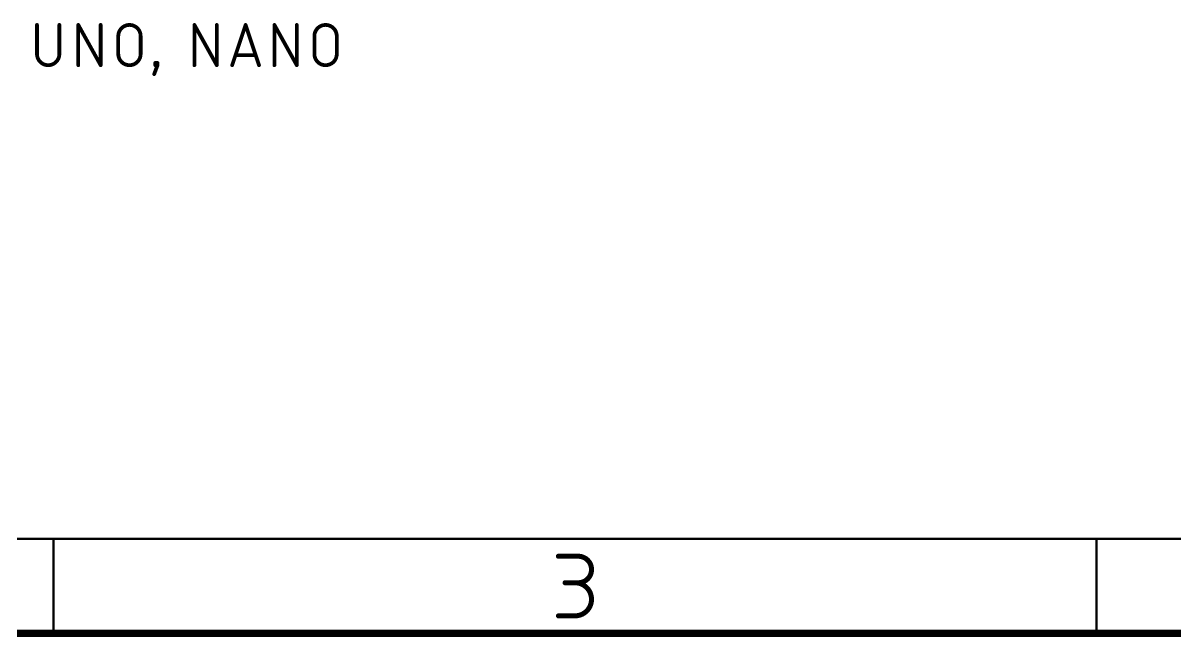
# Model space of a CAD drawing. Extents: x -165 to 95, y -26 to 154.
# Drawn here: x -78.27 to -31.76, y -25.55 to -0.76 of the extents above; entities that cross this region are included whole.
import ezdxf

# ---------------------------------------------------------------- set-up
doc = ezdxf.new("R2010")
doc.units = 0
doc.layers.add('94', color=14, linetype='CONTINUOUS')

msp = doc.modelspace()

# ---------------------------------------------------------------- linework, layer by layer
at = {"layer": '94'}
for points, const_width in [([(-77.7107, -0.8382), (-77.7107, -2.0122)], 0.1524), ([(-76.8076, -2.0122), (-76.8076, -0.8382)], 0.1524), ([(-76.0434, -2.4638), (-76.0434, -0.8382)], 0.1524), ([(-76.0434, -0.8382), (-75.1403, -2.4638)], 0.1524), ([(-75.1403, -2.4638), (-75.1403, -0.8382)], 0.1524), ([(-71.354, -2.4638), (-71.354, -0.8382)], 0.1524), ([(-71.354, -0.8382), (-70.4509, -2.4638)], 0.1524), ([(-70.4509, -2.4638), (-70.4509, -0.8382)], 0.1524), ([(-69.8291, -2.4638), (-69.2872, -0.8382)], 0.1524), ([(-69.2872, -0.8382), (-68.7454, -2.4638)], 0.1524), ([(-68.1236, -2.4638), (-68.1236, -0.8382)], 0.1524), ([(-68.1236, -0.8382), (-67.2204, -2.4638)], 0.1524), ([(-67.2204, -2.4638), (-67.2204, -0.8382)], 0.1524), ([(-74.4282, -2.0122), (-74.4282, -1.2898)], 0.1524), ([(-73.525, -1.2898), (-73.525, -2.0122)], 0.1524), ([(-66.5083, -2.0122), (-66.5083, -1.2898)], 0.1524), ([(-65.6052, -1.2898), (-65.6052, -2.0122)], 0.1524), ([(-72.9329, -2.4638), (-72.9329, -2.3735)], 0.1524), ([(-72.9329, -2.3735), (-72.8426, -2.3735)], 0.1524), ([(-72.8426, -2.3735), (-72.8426, -2.4638)], 0.1524), ([(-68.8808, -2.0574), (-69.6936, -2.0574)], 0.1524), ([(-72.8426, -2.4638), (-72.9781, -2.825)], 0.1524), ([(-72.8426, -2.4638), (-72.9329, -2.4638)], 0.1524), ([(-161.29, -21.59), (91.44, -21.59)], 0.1), ([(-77.0467, -25.4), (-77.0467, -21.59)], 0.1), ([(-34.925, -25.4), (-34.925, -21.59)], 0.1), ([(-56.6544, -22.2916), (-55.8521, -22.2916)], 0.2032), ([(-55.8521, -23.3613), (-56.387, -23.3613)], 0.2032), ([(-56.6544, -24.6984), (-55.9858, -24.6984)], 0.2032), ([(-165.1, -25.4), (95.25, -25.4)], 0.3)]:
    msp.add_lwpolyline(points, dxfattribs=dict(at, const_width=const_width))
for points, const_width in [([(-77.6726, -0.8382, 1), (-77.7488, -0.8382)], 0.0762), ([(-76.7695, -0.8382, 1), (-76.8457, -0.8382)], 0.0762), ([(-76.0053, -0.8382, 1), (-76.0815, -0.8382)], 0.0762), ([(-76.0101, -0.8197, 1), (-76.0767, -0.8567)], 0.0762), ([(-75.1022, -0.8382, 1), (-75.1784, -0.8382)], 0.0762), ([(-73.525, -1.2898, 1), (-74.4282, -1.2898)], 0.1524), ([(-71.3159, -0.8382, 1), (-71.3921, -0.8382)], 0.0762), ([(-71.3207, -0.8197, 1), (-71.3873, -0.8567)], 0.0762), ([(-70.4128, -0.8382, 1), (-70.489, -0.8382)], 0.0762), ([(-69.2511, -0.8262, 1), (-69.3234, -0.8502)], 0.0762), ([(-69.2511, -0.8502, 1), (-69.3234, -0.8262)], 0.0762), ([(-68.0855, -0.8382, 1), (-68.1617, -0.8382)], 0.0762), ([(-68.0902, -0.8197, 1), (-68.1569, -0.8567)], 0.0762), ([(-67.1823, -0.8382, 1), (-67.2585, -0.8382)], 0.0762), ([(-65.6052, -1.2898, 1), (-66.5083, -1.2898)], 0.1524), ([(-74.3901, -1.2898, 1), (-74.4663, -1.2898)], 0.0762), ([(-74.4663, -1.2898, 1), (-74.3901, -1.2898)], 0.0762), ([(-73.4869, -1.2898, 1), (-73.5631, -1.2898)], 0.0762), ([(-73.5631, -1.2898, 1), (-73.4869, -1.2898)], 0.0762), ([(-66.4702, -1.2898, 1), (-66.5464, -1.2898)], 0.0762), ([(-66.5464, -1.2898, 1), (-66.4702, -1.2898)], 0.0762), ([(-65.5671, -1.2898, 1), (-65.6433, -1.2898)], 0.0762), ([(-65.6433, -1.2898, 1), (-65.5671, -1.2898)], 0.0762), ([(-77.7107, -2.0122, 1), (-76.8076, -2.0122)], 0.1524), ([(-77.6726, -2.0122, 1), (-77.7488, -2.0122)], 0.0762), ([(-77.7488, -2.0122, 1), (-77.6726, -2.0122)], 0.0762), ([(-76.7695, -2.0122, 1), (-76.8457, -2.0122)], 0.0762), ([(-76.8457, -2.0122, 1), (-76.7695, -2.0122)], 0.0762), ([(-74.4663, -2.0122, 1), (-74.3901, -2.0122)], 0.0762), ([(-74.4281, -2.0122, 1), (-73.525, -2.0122)], 0.1524), ([(-74.39, -2.0122, 1), (-74.4662, -2.0122)], 0.0762), ([(-73.4869, -2.0122, 1), (-73.5631, -2.0122)], 0.0762), ([(-73.5631, -2.0122, 1), (-73.4869, -2.0122)], 0.0762), ([(-72.8948, -2.3735, 1), (-72.971, -2.3735)], 0.0762), ([(-72.9329, -2.3354, 1), (-72.9329, -2.4116)], 0.0762), ([(-72.8045, -2.3735, 1), (-72.8807, -2.3735)], 0.0762), ([(-72.8426, -2.4116, 1), (-72.8426, -2.3354)], 0.0762), ([(-69.6936, -2.0193, 1), (-69.6936, -2.0955)], 0.0762), ([(-68.8808, -2.0955, 1), (-68.8808, -2.0193)], 0.0762), ([(-66.5083, -2.0122, 1), (-65.6052, -2.0122)], 0.1524), ([(-66.4702, -2.0122, 1), (-66.5464, -2.0122)], 0.0762), ([(-66.5464, -2.0122, 1), (-66.4702, -2.0122)], 0.0762), ([(-65.5671, -2.0122, 1), (-65.6433, -2.0122)], 0.0762), ([(-65.6433, -2.0122, 1), (-65.5671, -2.0122)], 0.0762), ([(-76.0815, -2.4638, 1), (-76.0053, -2.4638)], 0.0762), ([(-75.1784, -2.4638, 1), (-75.1022, -2.4638)], 0.0762), ([(-75.1736, -2.4823, 1), (-75.107, -2.4453)], 0.0762), ([(-73.0137, -2.8117, 1), (-72.9424, -2.8384)], 0.0762), ([(-72.9329, -2.4257, 1), (-72.9329, -2.5019)], 0.0762), ([(-72.971, -2.4638, 1), (-72.8948, -2.4638)], 0.0762), ([(-72.8807, -2.4638, 1), (-72.8045, -2.4638)], 0.0762), ([(-72.8069, -2.4772, 1), (-72.8783, -2.4504)], 0.0762), ([(-72.8426, -2.5019, 1), (-72.8426, -2.4257)], 0.0762), ([(-71.3921, -2.4638, 1), (-71.3159, -2.4638)], 0.0762), ([(-70.489, -2.4638, 1), (-70.4128, -2.4638)], 0.0762), ([(-70.4842, -2.4823, 1), (-70.4176, -2.4453)], 0.0762), ([(-69.8652, -2.4518, 1), (-69.7929, -2.4758)], 0.0762), ([(-68.7815, -2.4758, 1), (-68.7092, -2.4518)], 0.0762), ([(-68.1617, -2.4638, 1), (-68.0855, -2.4638)], 0.0762), ([(-67.2585, -2.4638, 1), (-67.1823, -2.4638)], 0.0762), ([(-67.2537, -2.4823, 1), (-67.1871, -2.4453)], 0.0762), ([(-77.0217, -21.59, 1), (-77.0717, -21.59)], 0.05), ([(-34.9, -21.59, 1), (-34.95, -21.59)], 0.05), ([(-56.6544, -22.2408, 1), (-56.6544, -22.3424)], 0.1016), ([(-55.8521, -23.3613, 1), (-55.8521, -22.2916)], 0.2032), ([(-55.8521, -22.2408, 1), (-55.8521, -22.3424)], 0.1016), ([(-55.8521, -22.3424, 1), (-55.8521, -22.2408)], 0.1016), ([(-56.387, -23.3105, 1), (-56.387, -23.4121)], 0.1016), ([(-55.9858, -24.6984, 1), (-55.9858, -23.3613)], 0.2032), ([(-55.9858, -23.3105, 1), (-55.9858, -23.4121)], 0.1016), ([(-55.8521, -23.3105, 1), (-55.8521, -23.4121)], 0.1016), ([(-55.8521, -23.4121, 1), (-55.8521, -23.3105)], 0.1016), ([(-56.6544, -24.6476, 1), (-56.6544, -24.7492)], 0.1016), ([(-55.9858, -24.6476, 1), (-55.9858, -24.7492)], 0.1016), ([(-55.9858, -24.7492, 1), (-55.9858, -24.6476)], 0.1016), ([(-77.0717, -25.4, 1), (-77.0217, -25.4)], 0.05), ([(-34.95, -25.4, 1), (-34.9, -25.4)], 0.05)]:
    msp.add_lwpolyline(points, format="xyb", dxfattribs=dict(at, const_width=const_width))

doc.saveas('drawing.dxf')
